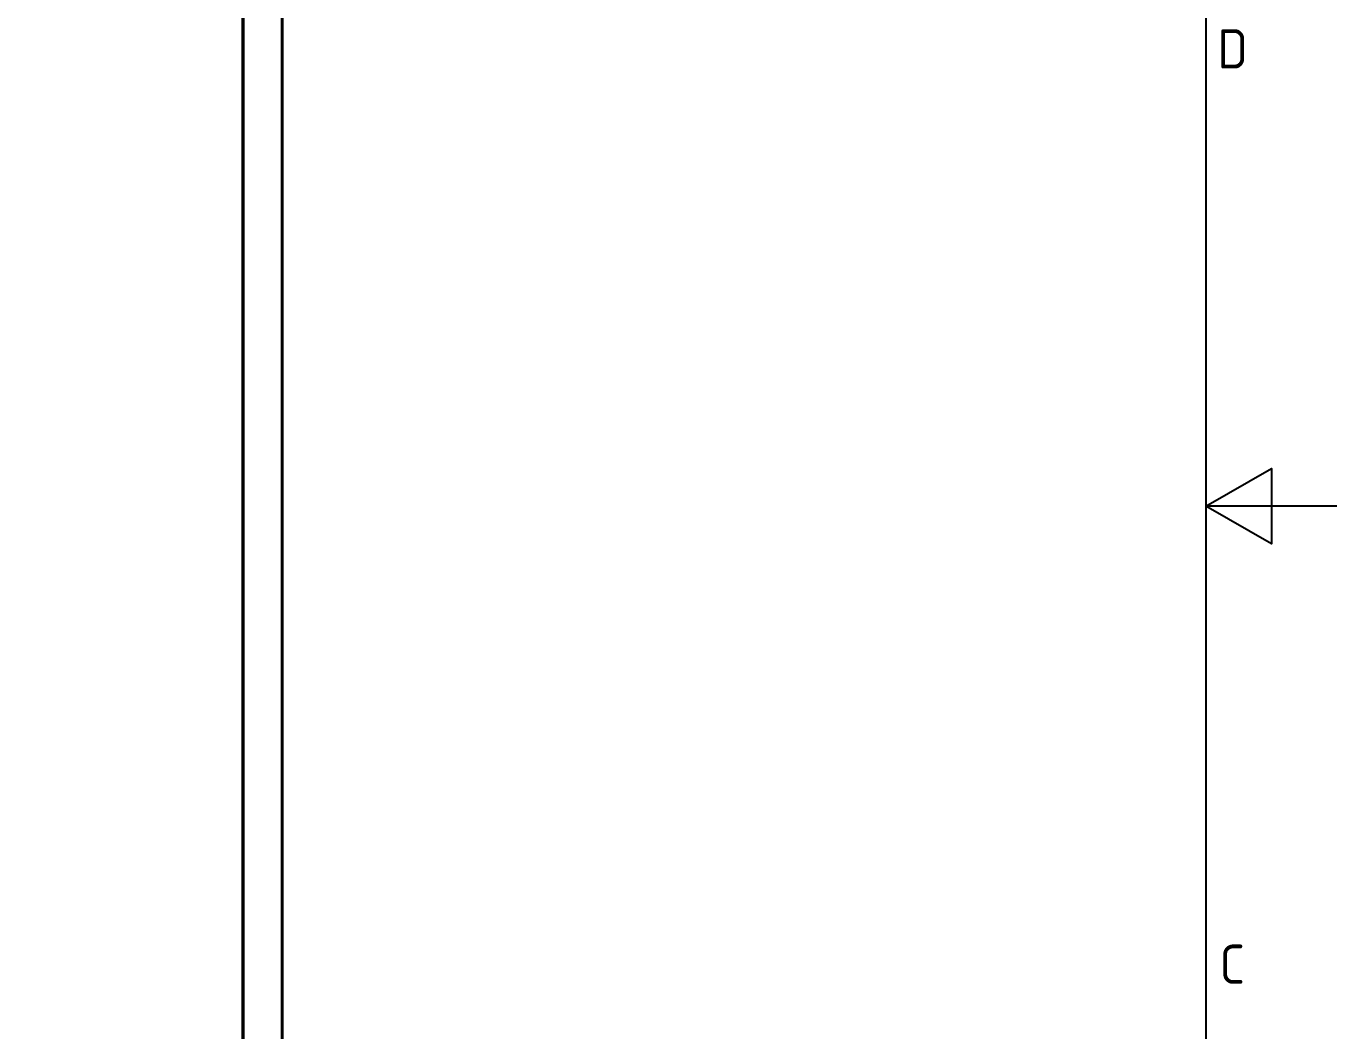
# Model space of a CAD drawing. Header units: millimetres. Extents: x 0 to 297, y 0 to 210.
# Drawn here: x 246.9 to 297, y 84.9 to 123.4 of the extents above; entities that cross this region are included whole.
import ezdxf

# ---------------------------------------------------------------- set-up
doc = ezdxf.new("R2010")
doc.units = ezdxf.units.MM
doc.header["$LTSCALE"] = 0.5
doc.linetypes.add('DASHED', pattern=[0.2067, 0.1654, -0.0413])
doc.layers.get('0').update_dxf_attribs({"color": 3, "lineweight": 25})
for name, color, linetype, lineweight in [('가려진 것(ISO)', 2, 'DASHED', 18), ('가려진 좁은 것(ISO)', 2, 'DASHED', 18), ('가시적인 것(ISO)', 3, 'Continuous', 40), ('경계(ISO)', 7, 'Continuous', 25)]:
    doc.layers.add(name, color=color, linetype=linetype, lineweight=lineweight)
doc.styles.add('문자 텍스트_M2B', font='isocp.shx')

# ---------------------------------------------------------------- blocks, each defined once
blk = doc.blocks.new('경계 Default Border')
at = {"layer": '경계(ISO)', "flags": 128}
for points in [[(10, 10), (10, 410), (584, 410), (584, 10), (10, 10)], [(594, 210), (584, 210), (589, 212.89), (589, 207.11), (584, 210)]]:
    blk.add_lwpolyline(points, dxfattribs=at)
at = {"layer": '경계(ISO)', "color": 2, "char_height": 3, "attachment_point": 7, "style": '문자 텍스트_M2B'}
for s, insert in [('D', (584.88, 243.47)), ('C', (585.04, 173.47))]:
    blk.add_mtext(s, dxfattribs=dict(at, insert=insert))

msp = doc.modelspace()

# ---------------------------------------------------------------- linework, layer by layer
at = {"layer": '가려진 것(ISO)', "ltscale": 0.037994}
for p, q in [((255.2035, 122.6876), (255.1935, 122.6876)), ((255.2035, 122.673), (255.1935, 122.673)), ((255.2035, 122.6701), (255.1935, 122.6701)), ((255.2035, 122.6672), (255.1935, 122.6672)), ((255.2035, 122.6468), (255.1935, 122.6468)), ((255.2035, 122.6294), (255.1935, 122.6294)), ((255.2035, 122.6119), (255.1935, 122.6119)), ((255.2035, 122.609), (255.1935, 122.609)), ((255.2035, 122.577), (255.1935, 122.577)), ((255.2035, 122.5741), (255.1935, 122.5741)), ((255.2035, 122.5625), (255.1935, 122.5625)), ((255.2035, 122.548), (255.1935, 122.548)), ((255.2035, 122.5451), (255.1935, 122.5451)), ((255.2035, 122.5421), (255.1935, 122.5421)), ((255.2035, 122.5305), (255.1935, 122.5305)), ((255.2035, 122.5043), (255.1935, 122.5043)), ((255.2035, 122.4491), (255.1935, 122.4491)), ((255.2035, 122.4142), (255.1935, 122.4142)), ((255.1935, 121.9881), (255.1835, 121.9881)), ((255.1935, 121.9605), (255.1835, 121.9605)), ((255.1935, 121.8965), (255.1835, 121.8965)), ((255.1935, 121.8907), (255.1835, 121.8907)), ((255.1935, 121.8326), (255.1835, 121.8326)), ((255.1935, 121.7977), (255.1835, 121.7977)), ((255.1935, 121.7918), (255.1835, 121.7918)), ((255.1935, 121.7569), (255.1835, 121.7569)), ((255.1935, 121.7381), (255.1835, 121.7381)), ((255.2035, 122.2077), (255.1935, 122.2077)), ((255.2035, 122.1786), (255.1935, 122.1786)), ((255.2035, 122.0943), (255.1935, 122.0943)), ((255.2035, 122.0768), (255.1935, 122.0768)), ((255.2035, 122.0274), (255.1935, 122.0274)), ((255.2035, 121.9983), (255.1935, 121.9983)), ((255.2035, 121.9781), (255.1935, 121.9781)), ((255.2035, 121.7481), (255.1935, 121.7481)), ((255.2035, 121.7279), (255.1935, 121.7279)), ((255.1935, 121.6901), (255.1835, 121.6901)), ((255.1935, 121.6881), (255.1835, 121.6881)), ((255.2035, 121.7133), (255.1935, 121.7133)), ((255.2035, 121.6901), (255.1935, 121.6901)), ((255.2035, 121.5417), (255.1935, 121.5417)), ((255.2035, 121.5388), (255.1935, 121.5388)), ((255.2035, 121.4923), (255.1935, 121.4923)), ((255.2035, 121.4894), (255.1935, 121.4894)), ((255.2035, 121.3847), (255.1935, 121.3847)), ((255.1835, 120.9281), (255.1935, 120.9281)), ((255.2035, 121.216), (255.1935, 121.216)), ((255.2035, 121.1899), (255.1935, 121.1899)), ((255.2035, 121.155), (255.1935, 121.155)), ((255.2035, 121.152), (255.1935, 121.152)), ((255.2035, 121.1142), (255.1935, 121.1142)), ((255.2035, 121.0881), (255.1935, 121.0881)), ((255.2035, 120.9281), (255.1935, 120.9281)), ((255.2035, 120.9078), (255.1935, 120.9078)), ((255.2035, 120.8583), (255.1935, 120.8583)), ((255.2035, 120.8176), (255.1935, 120.8176)), ((255.2035, 120.7798), (255.1935, 120.7798)), ((255.2035, 120.7711), (255.1935, 120.7711)), ((255.2035, 120.7594), (255.1935, 120.7594)), ((255.2035, 120.742), (255.1935, 120.742)), ((255.2035, 120.7245), (255.1935, 120.7245)), ((255.1935, 120.5646), (255.1835, 120.5646)), ((255.2035, 120.5966), (255.1935, 120.5966)), ((255.2035, 120.5646), (255.1935, 120.5646)), ((255.2035, 120.521), (255.1935, 120.521)), ((255.2035, 120.425), (255.1935, 120.425)), ((255.2035, 120.3785), (255.1935, 120.3785)), ((255.2035, 120.3639), (255.1935, 120.3639)), ((255.2035, 120.361), (255.1935, 120.361)), ((255.2035, 120.3302), (255.1935, 120.3302)), ((255.2035, 120.2331), (255.1935, 120.2331)), ((255.2035, 120.1881), (255.1935, 120.1881)), ((255.2035, 120.1436), (255.1935, 120.1436)), ((255.2035, 120.1355), (255.1935, 120.1355)), ((255.2035, 120.0261), (255.1935, 120.0261)), ((255.2035, 119.9422), (255.1935, 119.9422)), ((255.2035, 119.9004), (255.1935, 119.9004)), ((255.2035, 119.8957), (255.1935, 119.8957)), ((255.2035, 119.8559), (255.1935, 119.8559)), ((255.2035, 119.8498), (255.1935, 119.8498)), ((255.2035, 119.8478), (255.1935, 119.8478)), ((255.2035, 119.8397), (255.1935, 119.8397)), ((255.2035, 119.791), (255.1935, 119.791)), ((255.2035, 119.789), (255.1935, 119.789)), ((255.1935, 119.3128), (255.1835, 119.3128)), ((255.2035, 119.629), (255.1935, 119.629)), ((255.2035, 119.163), (255.1935, 119.163)), ((255.2035, 119.1549), (255.1935, 119.1549)), ((255.2035, 119.009), (255.1935, 119.009)), ((255.2035, 118.8895), (255.1935, 118.8895)), ((255.2035, 118.8672), (255.1935, 118.8672)), ((255.2035, 118.8591), (255.1935, 118.8591)), ((255.2035, 118.7436), (255.1935, 118.7436)), ((255.2035, 118.5856), (255.1935, 118.5856)), ((255.2035, 118.5755), (255.1935, 118.5755)), ((255.2035, 118.3243), (255.1935, 118.3243)), ((255.2035, 118.2108), (255.1935, 118.2108)), ((255.2035, 118.1561), (255.1935, 118.1561)), ((255.2035, 118.1136), (255.1935, 118.1136)), ((255.2035, 118.0893), (255.1935, 118.0893)), ((255.2035, 117.9393), (255.1935, 117.9393)), ((255.2035, 117.9312), (255.1935, 117.9312)), ((255.2035, 117.8867), (255.1935, 117.8867)), ((255.2035, 117.8705), (255.1935, 117.8705)), ((255.2035, 117.836), (255.1935, 117.836)), ((255.2035, 117.7935), (255.1935, 117.7935)), ((255.2035, 117.6436), (255.1935, 117.6436)), ((255.2035, 117.6355), (255.1935, 117.6355)), ((255.2035, 117.599), (255.1935, 117.599)), ((255.2035, 117.5828), (255.1935, 117.5828)), ((255.1935, 116.2881), (255.1835, 116.2881)), ((255.1935, 116.2381), (255.1835, 116.2381)), ((255.1935, 115.7381), (255.1835, 115.7381)), ((255.1935, 115.6881), (255.1835, 115.6881)), ((255.2035, 114.4381), (255.1935, 114.4381)), ((255.2035, 114.43), (255.1935, 114.43)), ((255.2035, 114.3855), (255.1935, 114.3855)), ((255.2035, 114.2679), (255.1935, 114.2679)), ((255.2035, 114.1504), (255.1935, 114.1504)), ((255.2035, 114.1423), (255.1935, 114.1423)), ((255.2035, 114.1302), (255.1935, 114.1302)), ((255.2035, 114.0998), (255.1935, 114.0998)), ((255.2035, 114.0978), (255.1935, 114.0978)), ((255.2035, 114.0897), (255.1935, 114.0897)), ((255.2035, 114.0451), (255.1935, 114.0451)), ((255.2035, 114.041), (255.1935, 114.041)), ((255.2035, 113.8709), (255.1935, 113.8709)), ((255.2035, 113.4576), (255.1935, 113.4576)), ((255.2035, 113.4049), (255.1935, 113.4049)), ((255.2035, 113.3036), (255.1935, 113.3036)), ((255.2035, 113.2874), (255.1935, 113.2874)), ((255.2035, 113.1841), (255.1935, 113.1841)), ((255.2035, 113.1618), (255.1935, 113.1618)), ((255.2035, 113.1577), (255.1935, 113.1577)), ((255.2035, 113.1537), (255.1935, 113.1537)), ((255.2035, 113.1091), (255.1935, 113.1091)), ((255.2035, 112.9734), (255.1935, 112.9734)), ((255.2035, 112.8802), (255.1935, 112.8802)), ((255.2035, 112.8701), (255.1935, 112.8701)), ((255.2035, 112.868), (255.1935, 112.868)), ((255.2035, 112.5844), (255.1935, 112.5844)), ((255.2035, 112.4527), (255.1935, 112.4527)), ((255.2035, 112.4061), (255.1935, 112.4061)), ((255.2035, 112.3636), (255.1935, 112.3636)), ((255.2035, 112.2339), (255.1935, 112.2339)), ((255.2035, 112.1812), (255.1935, 112.1812)), ((255.2035, 112.1407), (255.1935, 112.1407)), ((255.2035, 112.1286), (255.1935, 112.1286)), ((255.2035, 112.1205), (255.1935, 112.1205)), ((255.2035, 112.0354), (255.1935, 112.0354)), ((255.2035, 111.9381), (255.1935, 111.9381)), ((255.2035, 111.8855), (255.1935, 111.8855)), ((255.2035, 111.8409), (255.1935, 111.8409)), ((255.2035, 111.8328), (255.1935, 111.8328)), ((255.1935, 110.2881), (255.1835, 110.2881)), ((255.1935, 110.2381), (255.1835, 110.2381)), ((255.1935, 109.7381), (255.1835, 109.7381)), ((255.1935, 109.6881), (255.1835, 109.6881)), ((255.2035, 108.4381), (255.1935, 108.4381)), ((255.2035, 108.3956), (255.1935, 108.3956)), ((255.2035, 108.3368), (255.1935, 108.3368)), ((255.2035, 108.3348), (255.1935, 108.3348)), ((255.2035, 108.3308), (255.1935, 108.3308)), ((255.2035, 108.3287), (255.1935, 108.3287)), ((255.2035, 108.2963), (255.1935, 108.2963)), ((255.2035, 108.2842), (255.1935, 108.2842)), ((255.2035, 108.2639), (255.1935, 108.2639)), ((255.2035, 108.1829), (255.1935, 108.1829)), ((255.2035, 108.1525), (255.1935, 108.1525)), ((255.2035, 108.1504), (255.1935, 108.1504)), ((255.2035, 108.1423), (255.1935, 108.1423)), ((255.2035, 108.118), (255.1935, 108.118)), ((255.2035, 108.0937), (255.1935, 108.0937)), ((255.2035, 108.0573), (255.1935, 108.0573)), ((255.2035, 108.0491), (255.1935, 108.0491)), ((255.2035, 108.0471), (255.1935, 108.0471)), ((255.2035, 108.0451), (255.1935, 108.0451)), ((255.2035, 108.041), (255.1935, 108.041)), ((255.2035, 108.0167), (255.1935, 108.0167)), ((255.2035, 107.9904), (255.1935, 107.9904)), ((255.2035, 107.9742), (255.1935, 107.9742)), ((255.2035, 107.9681), (255.1935, 107.9681)), ((255.2035, 107.9438), (255.1935, 107.9438)), ((255.2035, 107.8992), (255.1935, 107.8992)), ((255.2035, 107.8283), (255.1935, 107.8283)), ((255.2035, 107.7473), (255.1935, 107.7473)), ((255.2035, 107.7169), (255.1935, 107.7169)), ((255.2035, 107.6602), (255.1935, 107.6602)), ((255.2035, 107.4353), (255.1935, 107.4353)), ((255.2035, 107.4009), (255.1935, 107.4009)), ((255.2035, 107.3806), (255.1935, 107.3806)), ((255.2035, 107.338), (255.1935, 107.338)), ((255.2035, 107.3239), (255.1935, 107.3239)), ((255.2035, 107.3036), (255.1935, 107.3036)), ((255.2035, 107.2793), (255.1935, 107.2793)), ((255.2035, 107.2064), (255.1935, 107.2064)), ((255.2035, 107.1739), (255.1935, 107.1739)), ((255.2035, 107.1537), (255.1935, 107.1537)), ((255.2035, 107.1496), (255.1935, 107.1496)), ((255.2035, 107.103), (255.1935, 107.103)), ((255.2035, 107.0564), (255.1935, 107.0564)), ((255.2035, 107.0159), (255.1935, 107.0159)), ((255.2035, 107.0078), (255.1935, 107.0078)), ((255.2035, 107.0017), (255.1935, 107.0017)), ((255.2035, 106.9957), (255.1935, 106.9957)), ((255.2035, 106.9653), (255.1935, 106.9653)), ((255.2035, 106.941), (255.1935, 106.941)), ((255.2035, 106.8761), (255.1935, 106.8761)), ((255.2035, 106.868), (255.1935, 106.868)), ((255.2035, 106.7667), (255.1935, 106.7667)), ((255.2035, 106.6897), (255.1935, 106.6897)), ((255.2035, 106.5682), (255.1935, 106.5682)), ((255.2035, 106.4831), (255.1935, 106.4831)), ((255.2035, 106.4588), (255.1935, 106.4588)), ((255.2035, 106.3514), (255.1935, 106.3514)), ((255.2035, 106.3291), (255.1935, 106.3291)), ((255.2035, 106.2623), (255.1935, 106.2623)), ((255.2035, 106.24), (255.1935, 106.24)), ((255.2035, 106.2278), (255.1935, 106.2278)), ((255.2035, 106.2076), (255.1935, 106.2076)), ((255.2035, 106.1934), (255.1935, 106.1934)), ((255.2035, 106.1731), (255.1935, 106.1731)), ((255.2035, 106.1691), (255.1935, 106.1691)), ((255.2035, 106.1509), (255.1935, 106.1509)), ((255.2035, 106.0941), (255.1935, 106.0941)), ((255.2035, 106.0556), (255.1935, 106.0556)), ((255.2035, 106.0496), (255.1935, 106.0496)), ((255.2035, 106.0273), (255.1935, 106.0273)), ((255.2035, 106.0212), (255.1935, 106.0212)), ((255.2035, 106.0192), (255.1935, 106.0192)), ((255.2035, 106.009), (255.1935, 106.009)), ((255.2035, 106.005), (255.1935, 106.005)), ((255.2035, 105.9543), (255.1935, 105.9543)), ((255.2035, 105.9381), (255.1935, 105.9381)), ((255.2035, 105.9179), (255.1935, 105.9179)), ((255.2035, 105.8855), (255.1935, 105.8855)), ((255.2035, 105.8733), (255.1935, 105.8733)), ((255.2035, 105.8125), (255.1935, 105.8125)), ((255.2035, 105.7842), (255.1935, 105.7842)), ((255.2035, 105.7396), (255.1935, 105.7396)), ((255.2035, 105.7315), (255.1935, 105.7315)), ((255.2035, 105.5897), (255.1935, 105.5897)), ((255.2035, 105.2412), (255.1935, 105.2412)), ((255.2035, 105.1622), (255.1935, 105.1622)), ((255.1935, 104.2881), (255.1835, 104.2881)), ((255.1935, 104.2381), (255.1835, 104.2381)), ((255.1935, 103.7381), (255.1835, 103.7381)), ((255.1935, 103.6881), (255.1835, 103.6881)), ((255.2035, 102.4381), (255.1935, 102.4381)), ((255.2035, 102.3855), (255.1935, 102.3855)), ((255.2035, 102.3713), (255.1935, 102.3713)), ((255.2035, 102.3267), (255.1935, 102.3267)), ((255.2035, 102.3064), (255.1935, 102.3064)), ((255.2035, 102.1606), (255.1935, 102.1606)), ((255.2035, 102.1504), (255.1935, 102.1504)), ((255.2035, 102.0998), (255.1935, 102.0998)), ((255.2035, 102.0978), (255.1935, 102.0978)), ((255.2035, 102.0897), (255.1935, 102.0897)), ((255.2035, 102.0876), (255.1935, 102.0876)), ((255.2035, 102.039), (255.1935, 102.039)), ((255.2035, 101.9863), (255.1935, 101.9863)), ((255.2035, 101.9013), (255.1935, 101.9013)), ((255.2035, 101.7594), (255.1935, 101.7594)), ((255.2035, 101.7554), (255.1935, 101.7554)), ((255.2035, 101.7027), (255.1935, 101.7027)), ((255.2035, 101.4961), (255.1935, 101.4961)), ((255.2035, 101.4556), (255.1935, 101.4556)), ((255.2035, 101.4312), (255.1935, 101.4312)), ((255.2035, 101.3239), (255.1935, 101.3239)), ((255.2035, 101.2509), (255.1935, 101.2509)), ((255.2035, 101.2286), (255.1935, 101.2286)), ((255.2035, 101.2226), (255.1935, 101.2226)), ((255.2035, 101.101), (255.1935, 101.101)), ((255.2035, 100.9187), (255.1935, 100.9187)), ((255.2035, 100.9106), (255.1935, 100.9106)), ((255.2035, 100.8093), (255.1935, 100.8093)), ((255.2035, 100.7323), (255.1935, 100.7323)), ((255.2035, 100.6107), (255.1935, 100.6107)), ((255.2035, 100.5256), (255.1935, 100.5256)), ((255.2035, 100.394), (255.1935, 100.394)), ((255.2035, 100.3048), (255.1935, 100.3048)), ((255.2035, 100.2805), (255.1935, 100.2805)), ((255.2035, 100.2542), (255.1935, 100.2542)), ((255.2035, 100.2501), (255.1935, 100.2501)), ((255.2035, 100.2299), (255.1935, 100.2299)), ((255.2035, 100.1934), (255.1935, 100.1934)), ((255.2035, 100.1205), (255.1935, 100.1205)), ((255.2035, 100.1164), (255.1935, 100.1164)), ((255.2035, 100.1144), (255.1935, 100.1144)), ((255.2035, 100.0698), (255.1935, 100.0698)), ((255.2035, 100.0273), (255.1935, 100.0273)), ((255.2035, 99.9969), (255.1935, 99.9969)), ((255.2035, 99.8855), (255.1935, 99.8855)), ((255.2035, 99.8551), (255.1935, 99.8551)), ((255.2035, 99.8328), (255.1935, 99.8328)), ((255.2035, 99.8267), (255.1935, 99.8267)), ((255.2035, 99.7821), (255.1935, 99.7821)), ((255.2035, 99.2047), (255.1935, 99.2047)), ((255.1935, 98.2881), (255.1835, 98.2881)), ((255.1935, 98.2381), (255.1835, 98.2381)), ((255.1935, 97.7381), (255.1835, 97.7381)), ((255.1935, 97.6881), (255.1835, 97.6881)), ((255.2035, 96.4381), (255.1935, 96.4381)), ((255.2035, 96.43), (255.1935, 96.43)), ((255.2035, 96.3855), (255.1935, 96.3855)), ((255.2035, 96.3652), (255.1935, 96.3652)), ((255.2035, 96.3267), (255.1935, 96.3267)), ((255.2035, 96.2193), (255.1935, 96.2193)), ((255.2035, 96.1504), (255.1935, 96.1504)), ((255.2035, 96.1464), (255.1935, 96.1464)), ((255.2035, 96.1302), (255.1935, 96.1302)), ((255.2035, 96.0897), (255.1935, 96.0897)), ((255.2035, 96.0451), (255.1935, 96.0451)), ((255.2035, 96.041), (255.1935, 96.041)), ((255.2035, 96.039), (255.1935, 96.039)), ((255.2035, 95.8182), (255.1935, 95.8182)), ((255.2035, 95.7027), (255.1935, 95.7027)), ((255.2035, 95.4778), (255.1935, 95.4778)), ((255.2035, 95.4434), (255.1935, 95.4434)), ((255.2035, 95.4049), (255.1935, 95.4049)), ((255.2035, 95.3846), (255.1935, 95.3846)), ((255.2035, 95.3462), (255.1935, 95.3462)), ((255.2035, 95.2874), (255.1935, 95.2874)), ((255.2035, 95.2854), (255.1935, 95.2854)), ((255.2035, 95.2509), (255.1935, 95.2509)), ((255.2035, 95.1577), (255.1935, 95.1577)), ((255.2035, 95.1091), (255.1935, 95.1091)), ((255.2035, 95.101), (255.1935, 95.101)), ((255.2035, 95.0889), (255.1935, 95.0889)), ((255.2035, 95.0726), (255.1935, 95.0726)), ((255.2035, 95.0504), (255.1935, 95.0504)), ((255.2035, 94.9936), (255.1935, 94.9936)), ((255.2035, 94.9916), (255.1935, 94.9916)), ((255.2035, 94.9734), (255.1935, 94.9734)), ((255.2035, 94.9572), (255.1935, 94.9572)), ((255.2035, 94.9187), (255.1935, 94.9187)), ((255.2035, 94.9106), (255.1935, 94.9106)), ((255.2035, 94.8802), (255.1935, 94.8802)), ((255.2035, 94.868), (255.1935, 94.868)), ((255.2035, 94.7688), (255.1935, 94.7688)), ((255.2035, 94.7323), (255.1935, 94.7323)), ((255.2035, 94.6107), (255.1935, 94.6107)), ((255.2035, 94.5844), (255.1935, 94.5844)), ((255.2035, 94.5743), (255.1935, 94.5743)), ((255.2035, 94.4527), (255.1935, 94.4527)), ((255.2035, 94.4061), (255.1935, 94.4061)), ((255.2035, 94.2521), (255.1935, 94.2521)), ((255.2035, 94.1812), (255.1935, 94.1812)), ((255.2035, 94.1407), (255.1935, 94.1407)), ((255.2035, 94.1286), (255.1935, 94.1286)), ((255.2035, 94.1164), (255.1935, 94.1164)), ((255.2035, 94.0921), (255.1935, 94.0921)), ((255.2035, 94.0617), (255.1935, 94.0617)), ((255.2035, 94.0556), (255.1935, 94.0556)), ((255.2035, 93.9138), (255.1935, 93.9138)), ((255.2035, 93.9037), (255.1935, 93.9037)), ((255.2035, 93.8855), (255.1935, 93.8855)), ((255.2035, 93.8409), (255.1935, 93.8409)), ((255.2035, 93.8328), (255.1935, 93.8328)), ((255.2035, 93.8267), (255.1935, 93.8267)), ((255.2035, 93.5755), (255.1935, 93.5755)), ((255.2035, 93.5167), (255.1935, 93.5167)), ((255.2035, 93.2736), (255.1935, 93.2736)), ((255.2035, 93.227), (255.1935, 93.227)), ((255.1935, 92.2881), (255.1835, 92.2881)), ((255.1935, 92.2381), (255.1835, 92.2381)), ((255.1935, 91.7381), (255.1835, 91.7381)), ((255.1935, 91.6881), (255.1835, 91.6881)), ((255.2035, 90.4381), (255.1935, 90.4381)), ((255.2035, 90.3855), (255.1935, 90.3855)), ((255.2035, 90.1829), (255.1935, 90.1829)), ((255.2035, 90.1504), (255.1935, 90.1504)), ((255.2035, 90.1423), (255.1935, 90.1423)), ((255.2035, 90.1302), (255.1935, 90.1302)), ((255.2035, 90.0998), (255.1935, 90.0998)), ((255.2035, 90.0978), (255.1935, 90.0978)), ((255.2035, 90.0897), (255.1935, 90.0897)), ((255.2035, 90.039), (255.1935, 90.039)), ((255.2035, 89.4576), (255.1935, 89.4576)), ((255.2035, 89.4049), (255.1935, 89.4049)), ((255.2035, 89.3846), (255.1935, 89.3846)), ((255.2035, 89.3401), (255.1935, 89.3401)), ((255.2035, 89.2104), (255.1935, 89.2104)), ((255.2035, 89.1618), (255.1935, 89.1618)), ((255.2035, 89.1091), (255.1935, 89.1091)), ((255.2035, 89.0889), (255.1935, 89.0889)), ((255.2035, 89.0261), (255.1935, 89.0261)), ((255.2035, 88.9936), (255.1935, 88.9936)), ((255.2035, 88.9329), (255.1935, 88.9329)), ((255.2035, 88.5743), (255.1935, 88.5743)), ((255.2035, 88.3393), (255.1935, 88.3393)), ((255.2035, 88.3089), (255.1935, 88.3089)), ((255.2035, 88.2339), (255.1935, 88.2339)), ((255.2035, 88.1934), (255.1935, 88.1934)), ((255.2035, 88.1812), (255.1935, 88.1812)), ((255.2035, 88.1407), (255.1935, 88.1407)), ((255.2035, 88.1205), (255.1935, 88.1205)), ((255.2035, 88.1164), (255.1935, 88.1164)), ((255.2035, 88.086), (255.1935, 88.086)), ((255.2035, 87.9381), (255.1935, 87.9381)), ((255.2035, 87.8855), (255.1935, 87.8855)), ((255.2035, 87.8328), (255.1935, 87.8328)), ((255.1935, 86.2881), (255.1835, 86.2881)), ((255.1935, 86.2381), (255.1835, 86.2381)), ((255.1935, 85.7381), (255.1835, 85.7381)), ((255.1935, 85.6881), (255.1835, 85.6881))]:
    msp.add_line(p, q, dxfattribs=at)
at = {"layer": '가려진 것(ISO)', "ltscale": 5.317502}
msp.add_line((255.2035, 122.484), (255.2035, 121.0881), dxfattribs=at)
at = {"layer": '가려진 것(ISO)', "ltscale": 0.076088}
msp.add_line((255.2035, 121.7424), (255.1835, 121.7424), dxfattribs=at)
at = {"layer": '가려진 것(ISO)', "ltscale": 0.609209}
msp.add_line((255.2035, 121.0881), (255.2035, 120.9281), dxfattribs=at)
at = {"layer": '가려진 것(ISO)', "ltscale": 2.818813}
msp.add_line((255.2035, 120.9281), (255.2035, 120.1881), dxfattribs=at)
at = {"layer": '가려진 것(ISO)', "ltscale": 1.157536}
for p, q in [((255.2035, 118.8895), (255.2035, 118.5856)), ((255.2035, 113.1841), (255.2035, 112.8802))]:
    msp.add_line(p, q, dxfattribs=at)
at = {"layer": '가려진 것(ISO)', "ltscale": 3.549983}
for p, q in [((255.2035, 118.5755), (255.2035, 117.6436)), ((255.2035, 112.8701), (255.2035, 111.9381))]:
    msp.add_line(p, q, dxfattribs=at)
at = {"layer": '가려진 것(ISO)', "ltscale": 0.200556}
for p, q in [((255.2035, 111.9381), (255.2035, 111.8855)), ((255.2035, 87.9381), (255.2035, 87.8855))]:
    msp.add_line(p, q, dxfattribs=at)
at = {"layer": '가려진 것(ISO)', "ltscale": 0.196135}
msp.add_line((255.2035, 108.4381), (255.2035, 108.3956), dxfattribs=at)
at = {"layer": '가려진 것(ISO)', "ltscale": 0.242311}
msp.add_line((255.2035, 108.3956), (255.2035, 108.3348), dxfattribs=at)
at = {"layer": '가려진 것(ISO)', "ltscale": 2.376912}
for p, q in [((255.2035, 108.2842), (255.2035, 107.6602)), ((255.2035, 96.3267), (255.2035, 95.7027))]:
    msp.add_line(p, q, dxfattribs=at)
at = {"layer": '가려진 것(ISO)', "ltscale": 0.85655}
for p, q in [((255.2035, 107.6602), (255.2035, 107.4353)), ((255.2035, 95.7027), (255.2035, 95.4778))]:
    msp.add_line(p, q, dxfattribs=at)
at = {"layer": '가려진 것(ISO)', "ltscale": 6.475545}
for p, q in [((255.2035, 107.4353), (255.2035, 106.0496)), ((255.2035, 95.4778), (255.2035, 94.0921))]:
    msp.add_line(p, q, dxfattribs=at)
at = {"layer": '가려진 것(ISO)', "ltscale": 1.010902}
for p, q in [((255.2035, 106.0496), (255.2035, 105.7842)), ((255.2035, 94.0921), (255.2035, 93.8267))]:
    msp.add_line(p, q, dxfattribs=at)
at = {"layer": '가려진 것(ISO)', "ltscale": 1.955352}
msp.add_line((255.2035, 105.7315), (255.2035, 105.2412), dxfattribs=at)
at = {"layer": '가려진 것(ISO)', "ltscale": 0.327206}
msp.add_line((255.2035, 105.2412), (255.2035, 105.1622), dxfattribs=at)
at = {"layer": '가려진 것(ISO)', "ltscale": 0.424366}
for p, q in [((255.2035, 102.4381), (255.2035, 102.3267)), ((255.2035, 96.4381), (255.2035, 96.3267))]:
    msp.add_line(p, q, dxfattribs=at)
at = {"layer": '가려진 것(ISO)', "ltscale": 12.763601}
msp.add_line((255.2035, 102.3267), (255.2035, 99.8267), dxfattribs=at)
at = {"layer": '가려진 것(ISO)', "ltscale": 2.576389}
msp.add_line((255.2035, 99.8267), (255.2035, 99.2047), dxfattribs=at)
at = {"layer": '가려진 것(ISO)', "ltscale": 1.149818}
msp.add_line((255.2035, 93.5755), (255.2035, 93.2736), dxfattribs=at)
at = {"layer": '가려진 것(ISO)', "ltscale": 5.352858}
msp.add_line((255.2035, 89.0261), (255.2035, 87.9381), dxfattribs=at)
at = {"layer": '가려진 것(ISO)', "ltscale": 1.37715}
msp.add_open_spline([(255.2035, 122.6876), (255.2035, 122.687), (255.2035, 122.6862), (255.2035, 122.6774), (255.2035, 122.6743), (255.2035, 122.6701)], degree=3, knots=[-0.018327453, -0.018327453, -0.018327453, -0.018327453, -0.004832029, -0.004832029, 0, 0, 0, 0], dxfattribs=at)
at = {"layer": '가려진 것(ISO)', "ltscale": 0.322366}
msp.add_open_spline([(255.2035, 122.6701), (255.2035, 122.6691), (255.2035, 122.6679), (255.2035, 122.6652), (255.2035, 122.6637), (255.2035, 122.6598), (255.2035, 122.6575), (255.2035, 122.6519), (255.2035, 122.6488), (255.2035, 122.6406), (255.2035, 122.6355), (255.2035, 122.6208), (255.2035, 122.6101), (255.2035, 122.6003)], degree=3, knots=[-0.0092982795, -0.0092982795, -0.0092982795, -0.0092982795, -0.0083106372, -0.0083106372, -0.0074488703, -0.0074488703, -0.0064687518, -0.0064687518, -0.0053694137, -0.0053694137, -0.0036638166, -0.0036638166, 0, 0, 0, 0], dxfattribs=at)
at = {"layer": '가려진 것(ISO)', "ltscale": 0.239667}
msp.add_open_spline([(255.2035, 122.6003), (255.2035, 122.5909), (255.2035, 122.5809), (255.2035, 122.5638), (255.2035, 122.5557), (255.2035, 122.548)], degree=3, knots=[-0.0061755988, -0.0061755988, -0.0061755988, -0.0061755988, -0.0026737824, -0.0026737824, 0, 0, 0, 0], dxfattribs=at)
at = {"layer": '가려진 것(ISO)', "ltscale": 0.248893}
msp.add_open_spline([(255.2035, 122.548), (255.2035, 122.5375), (255.2035, 122.5269), (255.2035, 122.5054), (255.2035, 122.4947), (255.2035, 122.484)], degree=3, knots=[-0.006550435, -0.006550435, -0.006550435, -0.006550435, -0.0032249364, -0.0032249364, 0, 0, 0, 0], dxfattribs=at)
at = {"layer": '가려진 것(ISO)', "ltscale": 0.037994}
for points in [[(255.1835, 121.5123), (255.1868, 121.5123), (255.1901, 121.5123), (255.1935, 121.5123)], [(255.1935, 121.5029), (255.1901, 121.5029), (255.1868, 121.5029), (255.1835, 121.5029)], [(255.1935, 121.5118), (255.1968, 121.5118), (255.2001, 121.5118), (255.2035, 121.5118)], [(255.2035, 121.5033), (255.2001, 121.5033), (255.1968, 121.5033), (255.1935, 121.5033)], [(255.1935, 121.1779), (255.1901, 121.1779), (255.1868, 121.1779), (255.1835, 121.1779)], [(255.1835, 121.1692), (255.1868, 121.1692), (255.1901, 121.1692), (255.1935, 121.1692)], [(255.2035, 121.1775), (255.2001, 121.1775), (255.1968, 121.1775), (255.1935, 121.1775)], [(255.1935, 121.1695), (255.1968, 121.1695), (255.2001, 121.1695), (255.2035, 121.1695)]]:
    msp.add_open_spline(points, degree=3, dxfattribs=at)
at = {"layer": '가려진 것(ISO)', "ltscale": 1.576157}
msp.add_open_spline([(255.2035, 120.1881), (255.2035, 120.1786), (255.2035, 120.1644), (255.2035, 120.1456), (255.2035, 120.1446), (255.2035, 120.1436)], degree=3, knots=[-0.061476464, -0.061476464, -0.061476464, -0.061476464, -0.036892327, -0.036892327, -0.035519208, -0.035519208, -0.035519208, -0.035519208], dxfattribs=at)
at = {"layer": '가려진 것(ISO)', "ltscale": 2.603811}
for points in [[(255.2035, 120.1436), (255.2035, 120.1413), (255.2035, 120.138), (255.2035, 120.0806), (255.2035, 120.043), (255.2035, 119.9876)], [(255.2035, 114.4381), (255.2035, 114.4359), (255.2035, 114.4325), (255.2035, 114.3752), (255.2035, 114.3376), (255.2035, 114.2821)]]:
    msp.add_open_spline(points, degree=3, knots=[-0.071408134, -0.071408134, -0.071408134, -0.071408134, -0.029169931, -0.029169931, 0, 0, 0, 0], dxfattribs=at)
at = {"layer": '가려진 것(ISO)', "ltscale": 2.657091}
for points in [[(255.2035, 119.9876), (255.2035, 119.9502), (255.2035, 119.9063), (255.2035, 119.8142), (255.2035, 119.7578), (255.2035, 119.5917), (255.2035, 119.4902), (255.2035, 119.3899)], [(255.2035, 114.2821), (255.2035, 114.2448), (255.2035, 114.2008), (255.2035, 114.1088), (255.2035, 114.0524), (255.2035, 113.8863), (255.2035, 113.7848), (255.2035, 113.6845)]]:
    msp.add_open_spline(points, degree=3, knots=[-0.083117823, -0.083117823, -0.083117823, -0.083117823, -0.053595446, -0.053595446, -0.030100764, -0.030100764, 0, 0, 0, 0], dxfattribs=at)
at = {"layer": '가려진 것(ISO)', "ltscale": 2.050741}
for points in [[(255.2035, 119.3899), (255.2035, 119.3307), (255.2035, 119.272), (255.2035, 119.1404), (255.2035, 119.0844), (255.2035, 118.9912), (255.2035, 118.9378), (255.2035, 118.8895)], [(255.2035, 113.6845), (255.2035, 113.6253), (255.2035, 113.5666), (255.2035, 113.435), (255.2035, 113.3789), (255.2035, 113.2857), (255.2035, 113.2324), (255.2035, 113.1841)]]:
    msp.add_open_spline(points, degree=3, knots=[-0.047313145, -0.047313145, -0.047313145, -0.047313145, -0.038101867, -0.038101867, -0.026387587, -0.026387587, -0.007461072, -0.007461072, -0.007461072, -0.007461072], dxfattribs=at)
at = {"layer": '가려진 것(ISO)', "ltscale": 0.746409}
for points in [[(255.2035, 118.5856), (255.2035, 118.5785), (255.2035, 118.5767), (255.2035, 118.5755)], [(255.2035, 112.8802), (255.2035, 112.873), (255.2035, 112.8713), (255.2035, 112.8701)]]:
    msp.add_open_spline(points, degree=3, dxfattribs=at)
at = {"layer": '가려진 것(ISO)', "ltscale": 1.312658}
msp.add_open_spline([(255.2035, 117.6436), (255.2035, 117.6108), (255.2035, 117.6037), (255.2035, 117.599)], degree=3, dxfattribs=at)
at = {"layer": '가려진 것(ISO)', "ltscale": 0.797269}
msp.add_open_spline([(255.2035, 117.599), (255.2035, 117.5879), (255.2035, 117.5848), (255.2035, 117.5828)], degree=3, dxfattribs=at)
at = {"layer": '가려진 것(ISO)', "ltscale": 1.406669}
msp.add_open_spline([(255.2035, 111.8855), (255.2035, 111.8488), (255.2035, 111.8392), (255.2035, 111.8328)], degree=3, dxfattribs=at)
at = {"layer": '가려진 것(ISO)', "ltscale": 1.132154}
msp.add_open_spline([(255.2035, 108.3348), (255.2035, 108.3326), (255.2035, 108.3292), (255.2035, 108.3081), (255.2035, 108.2976), (255.2035, 108.2842)], degree=3, knots=[-0.318152235, -0.318152235, -0.318152235, -0.318152235, -0.262726284, -0.262726284, -0.229957837, -0.229957837, -0.229957837, -0.229957837], dxfattribs=at)
at = {"layer": '가려진 것(ISO)', "ltscale": 1.158352}
msp.add_open_spline([(255.2035, 105.7842), (255.2035, 105.7462), (255.2035, 105.7374), (255.2035, 105.7315)], degree=3, dxfattribs=at)
at = {"layer": '가려진 것(ISO)', "ltscale": 0.869115}
msp.add_open_spline([(255.2035, 93.8267), (255.2035, 93.768), (255.2035, 93.7237), (255.2035, 93.6658), (255.2035, 93.6397), (255.2035, 93.618)], degree=3, knots=[-0.019021332, -0.019021332, -0.019021332, -0.019021332, -0.008768561, -0.008768561, 0, 0, 0, 0], dxfattribs=at)
at = {"layer": '가려진 것(ISO)', "ltscale": 0.240841}
msp.add_open_spline([(255.2035, 93.618), (255.2035, 93.6022), (255.2035, 93.5879), (255.2035, 93.5755)], degree=3, dxfattribs=at)
at = {"layer": '가려진 것(ISO)', "ltscale": 1.495744}
msp.add_open_spline([(255.2035, 93.2736), (255.2035, 93.2561), (255.2035, 93.2455), (255.2035, 93.2311), (255.2035, 93.2287), (255.2035, 93.227)], degree=3, knots=[-0.035446303, -0.035446303, -0.035446303, -0.035446303, -0.019927933, -0.019927933, 0, 0, 0, 0], dxfattribs=at)
at = {"layer": '가려진 것(ISO)', "ltscale": 2.514057}
msp.add_open_spline([(255.2035, 90.4381), (255.2035, 90.4368), (255.2035, 90.4347), (255.2035, 90.3955), (255.2035, 90.3588), (255.2035, 90.3064)], degree=3, knots=[-0.066280841, -0.066280841, -0.066280841, -0.066280841, -0.028964604, -0.028964604, 0, 0, 0, 0], dxfattribs=at)
at = {"layer": '가려진 것(ISO)', "ltscale": 2.459269}
msp.add_open_spline([(255.2035, 90.3064), (255.2035, 90.2721), (255.2035, 90.2311), (255.2035, 90.1344), (255.2035, 90.0815), (255.2035, 89.9389), (255.2035, 89.8483), (255.2035, 89.7594)], degree=3, knots=[-0.065059104, -0.065059104, -0.065059104, -0.065059104, -0.045889955, -0.045889955, -0.026665702, -0.026665702, 0, 0, 0, 0], dxfattribs=at)
at = {"layer": '가려진 것(ISO)', "ltscale": 3.667691}
msp.add_open_spline([(255.2035, 89.7594), (255.2035, 89.6995), (255.2035, 89.6395), (255.2035, 89.5263), (255.2035, 89.4735), (255.2035, 89.3264), (255.2035, 89.2541), (255.2035, 89.1224), (255.2035, 89.0659), (255.2035, 89.0261)], degree=3, knots=[-0.083837667, -0.083837667, -0.083837667, -0.083837667, -0.070412718, -0.070412718, -0.057994479, -0.057994479, -0.03422864, -0.03422864, 0, 0, 0, 0], dxfattribs=at)
at = {"layer": '가려진 것(ISO)', "ltscale": 1.457811}
msp.add_open_spline([(255.2035, 87.8855), (255.2035, 87.8451), (255.2035, 87.8377), (255.2035, 87.8328)], degree=3, dxfattribs=at)
at = {"layer": '가려진 좁은 것(ISO)', "ltscale": 0.037994}
for p, q in [((255.2035, 122.6003), (255.1935, 122.6003)), ((255.2035, 122.5392), (255.1935, 122.5392)), ((255.2035, 122.4927), (255.1935, 122.4927)), ((255.2035, 122.484), (255.1935, 122.484)), ((255.2035, 122.4694), (255.1935, 122.4694)), ((255.2035, 122.4549), (255.1935, 122.4549)), ((255.2035, 122.3269), (255.1935, 122.3269)), ((255.2035, 122.2426), (255.1935, 122.2426)), ((255.1935, 121.9431), (255.1835, 121.9431)), ((255.1935, 121.9111), (255.1835, 121.9111)), ((255.1935, 121.8413), (255.1835, 121.8413)), ((255.2035, 122.2106), (255.1935, 122.2106)), ((255.1935, 121.5039), (255.1835, 121.5039)), ((255.2035, 121.6959), (255.1935, 121.6959)), ((255.2035, 121.501), (255.1935, 121.501)), ((255.2035, 121.4865), (255.1935, 121.4865)), ((255.2035, 121.4603), (255.1935, 121.4603)), ((255.2035, 121.3789), (255.1935, 121.3789)), ((255.2035, 121.3265), (255.1935, 121.3265)), ((255.2035, 121.1666), (255.1935, 121.1666)), ((255.2035, 120.8438), (255.1935, 120.8438)), ((255.2035, 120.8292), (255.1935, 120.8292)), ((255.2035, 120.7304), (255.1935, 120.7304)), ((255.2035, 120.6664), (255.1935, 120.6664)), ((255.2035, 120.6431), (255.1935, 120.6431)), ((255.2035, 120.4425), (255.1935, 120.4425)), ((255.2035, 120.3407), (255.1935, 120.3407)), ((255.2035, 120.3349), (255.1935, 120.3349)), ((255.2035, 119.9876), (255.1935, 119.9876)), ((255.2035, 119.9369), (255.1935, 119.9369)), ((255.2035, 119.7607), (255.1935, 119.7607)), ((255.2035, 119.6979), (255.1935, 119.6979)), ((255.2035, 119.6411), (255.1935, 119.6411)), ((255.2035, 119.5074), (255.1935, 119.5074)), ((255.2035, 119.473), (255.1935, 119.473)), ((255.2035, 119.3899), (255.1935, 119.3899)), ((255.2035, 119.3798), (255.1935, 119.3798)), ((255.2035, 119.1184), (255.1935, 119.1184)), ((255.2035, 119.0212), (255.1935, 119.0212)), ((255.2035, 118.9867), (255.1935, 118.9867)), ((255.2035, 118.8875), (255.1935, 118.8875)), ((255.2035, 118.8855), (255.1935, 118.8855)), ((255.2035, 118.8834), (255.1935, 118.8834)), ((255.2035, 118.8348), (255.1935, 118.8348)), ((255.2035, 118.8004), (255.1935, 118.8004)), ((255.2035, 118.6869), (255.1935, 118.6869)), ((255.2035, 118.3567), (255.1935, 118.3567)), ((255.2035, 118.304), (255.1935, 118.304)), ((255.2035, 117.9231), (255.1935, 117.9231)), ((255.2035, 117.8259), (255.1935, 117.8259)), ((255.2035, 114.2821), (255.1935, 114.2821)), ((255.2035, 114.2538), (255.1935, 114.2538)), ((255.2035, 114.0552), (255.1935, 114.0552)), ((255.2035, 114.0127), (255.1935, 114.0127)), ((255.2035, 113.8911), (255.1935, 113.8911)), ((255.2035, 113.7493), (255.1935, 113.7493)), ((255.2035, 113.7149), (255.1935, 113.7149)), ((255.2035, 113.7068), (255.1935, 113.7068)), ((255.2035, 113.6845), (255.1935, 113.6845)), ((255.2035, 113.6804), (255.1935, 113.6804)), ((255.2035, 113.6744), (255.1935, 113.6744)), ((255.2035, 113.3603), (255.1935, 113.3603)), ((255.2035, 113.2631), (255.1935, 113.2631)), ((255.2035, 113.2286), (255.1935, 113.2286)), ((255.2035, 113.1355), (255.1935, 113.1355)), ((255.2035, 113.1294), (255.1935, 113.1294)), ((255.2035, 113.0423), (255.1935, 113.0423)), ((255.2035, 112.9288), (255.1935, 112.9288)), ((255.2035, 112.5986), (255.1935, 112.5986)), ((255.2035, 112.5459), (255.1935, 112.5459)), ((255.2035, 112.1731), (255.1935, 112.1731)), ((255.2035, 112.0678), (255.1935, 112.0678)), ((255.2035, 108.2821), (255.1935, 108.2821)), ((255.2035, 108.195), (255.1935, 108.195)), ((255.2035, 108.0552), (255.1935, 108.0552)), ((255.2035, 107.9843), (255.1935, 107.9843)), ((255.2035, 107.9701), (255.1935, 107.9701)), ((255.2035, 107.9276), (255.1935, 107.9276)), ((255.2035, 107.9256), (255.1935, 107.9256)), ((255.2035, 107.7979), (255.1935, 107.7979)), ((255.2035, 107.7939), (255.1935, 107.7939)), ((255.2035, 107.7878), (255.1935, 107.7878)), ((255.2035, 107.7331), (255.1935, 107.7331)), ((255.2035, 107.6987), (255.1935, 107.6987)), ((255.2035, 107.6845), (255.1935, 107.6845)), ((255.2035, 107.6744), (255.1935, 107.6744)), ((255.2035, 107.2327), (255.1935, 107.2327)), ((255.2035, 107.182), (255.1935, 107.182)), ((255.2035, 107.1294), (255.1935, 107.1294)), ((255.2035, 107.0342), (255.1935, 107.0342)), ((255.2035, 107.0321), (255.1935, 107.0321)), ((255.2035, 106.9876), (255.1935, 106.9876)), ((255.2035, 106.9126), (255.1935, 106.9126)), ((255.2035, 106.8822), (255.1935, 106.8822)), ((255.2035, 106.8782), (255.1935, 106.8782)), ((255.2035, 106.8701), (255.1935, 106.8701)), ((255.2035, 106.8073), (255.1935, 106.8073)), ((255.2035, 106.5945), (255.1935, 106.5945)), ((255.2035, 106.5803), (255.1935, 106.5803)), ((255.2035, 106.5783), (255.1935, 106.5783)), ((255.2035, 106.55), (255.1935, 106.55)), ((255.2035, 106.5256), (255.1935, 106.5256)), ((255.2035, 106.3737), (255.1935, 106.3737)), ((255.2035, 106.2785), (255.1935, 106.2785)), ((255.2035, 106.2765), (255.1935, 106.2765)), ((255.2035, 106.2724), (255.1935, 106.2724)), ((255.2035, 106.161), (255.1935, 106.161)), ((255.2035, 106.1468), (255.1935, 106.1468)), ((255.2035, 106.1164), (255.1935, 106.1164)), ((255.2035, 106.0678), (255.1935, 106.0678)), ((255.2035, 105.9766), (255.1935, 105.9766)), ((255.2035, 105.9665), (255.1935, 105.9665)), ((255.2035, 105.9624), (255.1935, 105.9624)), ((255.2035, 105.9584), (255.1935, 105.9584)), ((255.2035, 102.2295), (255.1935, 102.2295)), ((255.2035, 102.1282), (255.1935, 102.1282)), ((255.2035, 102.0269), (255.1935, 102.0269)), ((255.2035, 102.0026), (255.1935, 102.0026)), ((255.2035, 101.9681), (255.1935, 101.9681)), ((255.2035, 101.8911), (255.1935, 101.8911)), ((255.2035, 101.8891), (255.1935, 101.8891)), ((255.2035, 101.8303), (255.1935, 101.8303)), ((255.2035, 101.6318), (255.1935, 101.6318)), ((255.2035, 101.6217), (255.1935, 101.6217)), ((255.2035, 101.5953), (255.1935, 101.5953)), ((255.2035, 101.1355), (255.1935, 101.1355)), ((255.2035, 101.0787), (255.1935, 101.0787)), ((255.2035, 101.0767), (255.1935, 101.0767)), ((255.2035, 101.0747), (255.1935, 101.0747)), ((255.2035, 101.0625), (255.1935, 101.0625)), ((255.2035, 100.9126), (255.1935, 100.9126)), ((255.2035, 100.8255), (255.1935, 100.8255)), ((255.2035, 100.8174), (255.1935, 100.8174)), ((255.2035, 100.321), (255.1935, 100.321)), ((255.2035, 100.319), (255.1935, 100.319)), ((255.2035, 100.1731), (255.1935, 100.1731)), ((255.2035, 100.1103), (255.1935, 100.1103)), ((255.2035, 100.0637), (255.1935, 100.0637)), ((255.2035, 96.2538), (255.1935, 96.2538)), ((255.2035, 96.2295), (255.1935, 96.2295)), ((255.2035, 96.0978), (255.1935, 96.0978)), ((255.2035, 96.0856), (255.1935, 96.0856)), ((255.2035, 96.0269), (255.1935, 96.0269)), ((255.2035, 96.0127), (255.1935, 96.0127)), ((255.2035, 96.0026), (255.1935, 96.0026)), ((255.2035, 95.8911), (255.1935, 95.8911)), ((255.2035, 95.8891), (255.1935, 95.8891)), ((255.2035, 95.7068), (255.1935, 95.7068)), ((255.2035, 95.6804), (255.1935, 95.6804)), ((255.2035, 95.6318), (255.1935, 95.6318)), ((255.2035, 95.6217), (255.1935, 95.6217)), ((255.2035, 95.1334), (255.1935, 95.1334)), ((255.2035, 95.0767), (255.1935, 95.0767)), ((255.2035, 94.8255), (255.1935, 94.8255)), ((255.2035, 94.8174), (255.1935, 94.8174)), ((255.2035, 94.3778), (255.1935, 94.3778)), ((255.2035, 94.321), (255.1935, 94.321)), ((255.2035, 94.1731), (255.1935, 94.1731)), ((255.2035, 94.1691), (255.1935, 94.1691)), ((255.2035, 94.0637), (255.1935, 94.0637)), ((255.2035, 93.618), (255.1935, 93.618)), ((255.2035, 90.3064), (255.1935, 90.3064)), ((255.2035, 90.1869), (255.1935, 90.1869)), ((255.2035, 90.0654), (255.1935, 90.0654)), ((255.2035, 89.9479), (255.1935, 89.9479)), ((255.2035, 89.8911), (255.1935, 89.8911)), ((255.2035, 89.7594), (255.1935, 89.7594)), ((255.2035, 89.7331), (255.1935, 89.7331)), ((255.2035, 89.1375), (255.1935, 89.1375)), ((255.2035, 89.1355), (255.1935, 89.1355)), ((255.2035, 89.1334), (255.1935, 89.1334)), ((255.2035, 88.8255), (255.1935, 88.8255)), ((255.2035, 88.8174), (255.1935, 88.8174)), ((255.2035, 88.321), (255.1935, 88.321)), ((255.2035, 88.1731), (255.1935, 88.1731)), ((255.2035, 88.0637), (255.1935, 88.0637))]:
    msp.add_line(p, q, dxfattribs=at)
at = {"layer": '가시적인 것(ISO)'}
for p, q in [((255.1935, 161.9881), (255.1935, 41.9881)), ((256.6935, 161.9881), (256.6935, 41.9881)), ((255.1835, 51.9881), (255.1835, 151.9881))]:
    msp.add_line(p, q, dxfattribs=at)

# ---------------------------------------------------------------- block references
at = {"xscale": 0.5, "yscale": 0.5, "zscale": 0.5}
msp.add_blockref('경계 Default Border', (0, 0), dxfattribs=at)

doc.saveas('drawing.dxf')
